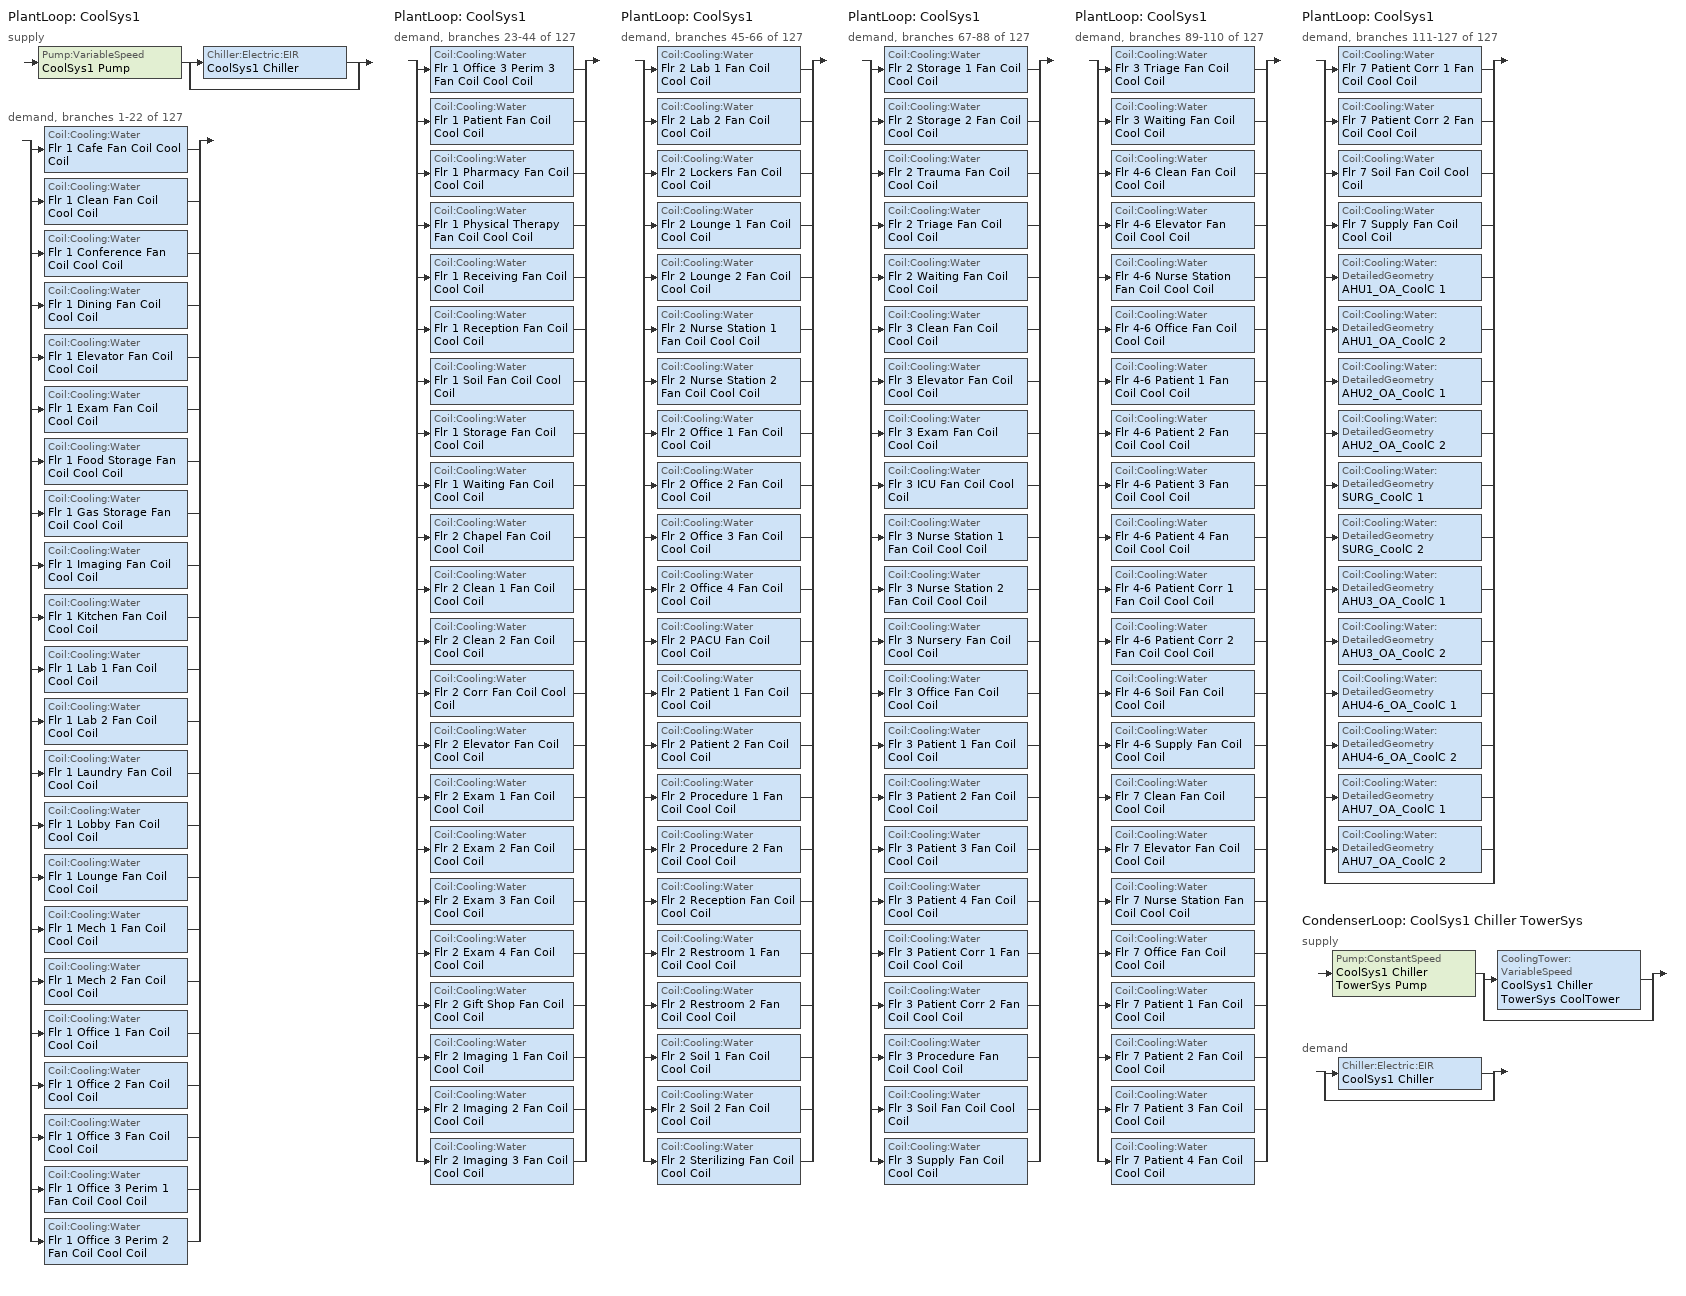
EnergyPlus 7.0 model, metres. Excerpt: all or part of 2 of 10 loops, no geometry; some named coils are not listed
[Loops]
PlantLoop 'CoolSys1'
 supply: Pump:VariableSpeed 'CoolSys1 Pump' > split
  | Chiller:Electric:EIR 'CoolSys1 Chiller'
  | bypass
 demand, branches 1-22 of 127: split
  | Coil:Cooling:Water 'Flr 1 Cafe Fan Coil Cool Coil'
  | Coil:Cooling:Water 'Flr 1 Clean Fan Coil Cool Coil'
  | Coil:Cooling:Water 'Flr 1 Conference Fan Coil Cool Coil'
  | Coil:Cooling:Water 'Flr 1 Dining Fan Coil Cool Coil'
  | Coil:Cooling:Water 'Flr 1 Elevator Fan Coil Cool Coil'
  | Coil:Cooling:Water 'Flr 1 Exam Fan Coil Cool Coil'
  | Coil:Cooling:Water 'Flr 1 Food Storage Fan Coil Cool Coil'
  | Coil:Cooling:Water 'Flr 1 Gas Storage Fan Coil Cool Coil'
  | Coil:Cooling:Water 'Flr 1 Imaging Fan Coil Cool Coil'
  | Coil:Cooling:Water 'Flr 1 Kitchen Fan Coil Cool Coil'
  | Coil:Cooling:Water 'Flr 1 Lab 1 Fan Coil Cool Coil'
  | Coil:Cooling:Water 'Flr 1 Lab 2 Fan Coil Cool Coil'
  | Coil:Cooling:Water 'Flr 1 Laundry Fan Coil Cool Coil'
  | Coil:Cooling:Water 'Flr 1 Lobby Fan Coil Cool Coil'
  | Coil:Cooling:Water 'Flr 1 Lounge Fan Coil Cool Coil'
  | Coil:Cooling:Water 'Flr 1 Mech 1 Fan Coil Cool Coil'
  | Coil:Cooling:Water 'Flr 1 Mech 2 Fan Coil Cool Coil'
  | Coil:Cooling:Water 'Flr 1 Office 1 Fan Coil Cool Coil'
  | Coil:Cooling:Water 'Flr 1 Office 2 Fan Coil Cool Coil'
  | Coil:Cooling:Water 'Flr 1 Office 3 Fan Coil Cool Coil'
  | Coil:Cooling:Water 'Flr 1 Office 3 Perim 1 Fan Coil Cool Coil'
  | Coil:Cooling:Water 'Flr 1 Office 3 Perim 2 Fan Coil Cool Coil'
PlantLoop 'CoolSys1'
 demand, branches 23-44 of 127: split
  | Coil:Cooling:Water 'Flr 1 Office 3 Perim 3 Fan Coil Cool Coil'
  | Coil:Cooling:Water 'Flr 1 Patient Fan Coil Cool Coil'
  | Coil:Cooling:Water 'Flr 1 Pharmacy Fan Coil Cool Coil'
  | Coil:Cooling:Water 'Flr 1 Physical Therapy Fan Coil Cool Coil'
  | Coil:Cooling:Water 'Flr 1 Receiving Fan Coil Cool Coil'
  | Coil:Cooling:Water 'Flr 1 Reception Fan Coil Cool Coil'
  | Coil:Cooling:Water 'Flr 1 Soil Fan Coil Cool Coil'
  | Coil:Cooling:Water 'Flr 1 Storage Fan Coil Cool Coil'
  | Coil:Cooling:Water 'Flr 1 Waiting Fan Coil Cool Coil'
  | Coil:Cooling:Water 'Flr 2 Chapel Fan Coil Cool Coil'
  | Coil:Cooling:Water 'Flr 2 Clean 1 Fan Coil Cool Coil'
  | Coil:Cooling:Water 'Flr 2 Clean 2 Fan Coil Cool Coil'
  | Coil:Cooling:Water 'Flr 2 Corr Fan Coil Cool Coil'
  | Coil:Cooling:Water 'Flr 2 Elevator Fan Coil Cool Coil'
  | Coil:Cooling:Water 'Flr 2 Exam 1 Fan Coil Cool Coil'
  | Coil:Cooling:Water 'Flr 2 Exam 2 Fan Coil Cool Coil'
  | Coil:Cooling:Water 'Flr 2 Exam 3 Fan Coil Cool Coil'
  | Coil:Cooling:Water 'Flr 2 Exam 4 Fan Coil Cool Coil'
  | Coil:Cooling:Water 'Flr 2 Gift Shop Fan Coil Cool Coil'
  | Coil:Cooling:Water 'Flr 2 Imaging 1 Fan Coil Cool Coil'
  | Coil:Cooling:Water 'Flr 2 Imaging 2 Fan Coil Cool Coil'
  | Coil:Cooling:Water 'Flr 2 Imaging 3 Fan Coil Cool Coil'
PlantLoop 'CoolSys1'
 demand, branches 45-66 of 127: split
  | Coil:Cooling:Water 'Flr 2 Lab 1 Fan Coil Cool Coil'
  | Coil:Cooling:Water 'Flr 2 Lab 2 Fan Coil Cool Coil'
  | Coil:Cooling:Water 'Flr 2 Lockers Fan Coil Cool Coil'
  | Coil:Cooling:Water 'Flr 2 Lounge 1 Fan Coil Cool Coil'
  | Coil:Cooling:Water 'Flr 2 Lounge 2 Fan Coil Cool Coil'
  | Coil:Cooling:Water 'Flr 2 Nurse Station 1 Fan Coil Cool Coil'
  | Coil:Cooling:Water 'Flr 2 Nurse Station 2 Fan Coil Cool Coil'
  | Coil:Cooling:Water 'Flr 2 Office 1 Fan Coil Cool Coil'
  | Coil:Cooling:Water 'Flr 2 Office 2 Fan Coil Cool Coil'
  | Coil:Cooling:Water 'Flr 2 Office 3 Fan Coil Cool Coil'
  | Coil:Cooling:Water 'Flr 2 Office 4 Fan Coil Cool Coil'
  | Coil:Cooling:Water 'Flr 2 PACU Fan Coil Cool Coil'
  | Coil:Cooling:Water 'Flr 2 Patient 1 Fan Coil Cool Coil'
  | Coil:Cooling:Water 'Flr 2 Patient 2 Fan Coil Cool Coil'
  | Coil:Cooling:Water 'Flr 2 Procedure 1 Fan Coil Cool Coil'
  | Coil:Cooling:Water 'Flr 2 Procedure 2 Fan Coil Cool Coil'
  | Coil:Cooling:Water 'Flr 2 Reception Fan Coil Cool Coil'
  | Coil:Cooling:Water 'Flr 2 Restroom 1 Fan Coil Cool Coil'
  | Coil:Cooling:Water 'Flr 2 Restroom 2 Fan Coil Cool Coil'
  | Coil:Cooling:Water 'Flr 2 Soil 1 Fan Coil Cool Coil'
  | Coil:Cooling:Water 'Flr 2 Soil 2 Fan Coil Cool Coil'
  | Coil:Cooling:Water 'Flr 2 Sterilizing Fan Coil Cool Coil'
PlantLoop 'CoolSys1'
 demand, branches 67-88 of 127: split
  | Coil:Cooling:Water 'Flr 2 Storage 1 Fan Coil Cool Coil'
  | Coil:Cooling:Water 'Flr 2 Storage 2 Fan Coil Cool Coil'
  | Coil:Cooling:Water 'Flr 2 Trauma Fan Coil Cool Coil'
  | Coil:Cooling:Water 'Flr 2 Triage Fan Coil Cool Coil'
  | Coil:Cooling:Water 'Flr 2 Waiting Fan Coil Cool Coil'
  | Coil:Cooling:Water 'Flr 3 Clean Fan Coil Cool Coil'
  | Coil:Cooling:Water 'Flr 3 Elevator Fan Coil Cool Coil'
  | Coil:Cooling:Water 'Flr 3 Exam Fan Coil Cool Coil'
  | Coil:Cooling:Water 'Flr 3 ICU Fan Coil Cool Coil'
  | Coil:Cooling:Water 'Flr 3 Nurse Station 1 Fan Coil Cool Coil'
  | Coil:Cooling:Water 'Flr 3 Nurse Station 2 Fan Coil Cool Coil'
  | Coil:Cooling:Water 'Flr 3 Nursery Fan Coil Cool Coil'
  | Coil:Cooling:Water 'Flr 3 Office Fan Coil Cool Coil'
  | Coil:Cooling:Water 'Flr 3 Patient 1 Fan Coil Cool Coil'
  | Coil:Cooling:Water 'Flr 3 Patient 2 Fan Coil Cool Coil'
  | Coil:Cooling:Water 'Flr 3 Patient 3 Fan Coil Cool Coil'
  | Coil:Cooling:Water 'Flr 3 Patient 4 Fan Coil Cool Coil'
  | Coil:Cooling:Water 'Flr 3 Patient Corr 1 Fan Coil Cool Coil'
  | Coil:Cooling:Water 'Flr 3 Patient Corr 2 Fan Coil Cool Coil'
  | Coil:Cooling:Water 'Flr 3 Procedure Fan Coil Cool Coil'
  | Coil:Cooling:Water 'Flr 3 Soil Fan Coil Cool Coil'
  | Coil:Cooling:Water 'Flr 3 Supply Fan Coil Cool Coil'
PlantLoop 'CoolSys1'
 demand, branches 89-110 of 127: split
  | Coil:Cooling:Water 'Flr 3 Triage Fan Coil Cool Coil'
  | Coil:Cooling:Water 'Flr 3 Waiting Fan Coil Cool Coil'
  | Coil:Cooling:Water 'Flr 4-6 Clean Fan Coil Cool Coil'
  | Coil:Cooling:Water 'Flr 4-6 Elevator Fan Coil Cool Coil'
  | Coil:Cooling:Water 'Flr 4-6 Nurse Station Fan Coil Cool Coil'
  | Coil:Cooling:Water 'Flr 4-6 Office Fan Coil Cool Coil'
  | Coil:Cooling:Water 'Flr 4-6 Patient 1 Fan Coil Cool Coil'
  | Coil:Cooling:Water 'Flr 4-6 Patient 2 Fan Coil Cool Coil'
  | Coil:Cooling:Water 'Flr 4-6 Patient 3 Fan Coil Cool Coil'
  | Coil:Cooling:Water 'Flr 4-6 Patient 4 Fan Coil Cool Coil'
  | Coil:Cooling:Water 'Flr 4-6 Patient Corr 1 Fan Coil Cool Coil'
  | Coil:Cooling:Water 'Flr 4-6 Patient Corr 2 Fan Coil Cool Coil'
  | Coil:Cooling:Water 'Flr 4-6 Soil Fan Coil Cool Coil'
  | Coil:Cooling:Water 'Flr 4-6 Supply Fan Coil Cool Coil'
  | Coil:Cooling:Water 'Flr 7 Clean Fan Coil Cool Coil'
  | Coil:Cooling:Water 'Flr 7 Elevator Fan Coil Cool Coil'
  | Coil:Cooling:Water 'Flr 7 Nurse Station Fan Coil Cool Coil'
  | Coil:Cooling:Water 'Flr 7 Office Fan Coil Cool Coil'
  | Coil:Cooling:Water 'Flr 7 Patient 1 Fan Coil Cool Coil'
  | Coil:Cooling:Water 'Flr 7 Patient 2 Fan Coil Cool Coil'
  | Coil:Cooling:Water 'Flr 7 Patient 3 Fan Coil Cool Coil'
  | Coil:Cooling:Water 'Flr 7 Patient 4 Fan Coil Cool Coil'
PlantLoop 'CoolSys1'
 demand, branches 111-127 of 127: split
  | Coil:Cooling:Water 'Flr 7 Patient Corr 1 Fan Coil Cool Coil'
  | Coil:Cooling:Water 'Flr 7 Patient Corr 2 Fan Coil Cool Coil'
  | Coil:Cooling:Water 'Flr 7 Soil Fan Coil Cool Coil'
  | Coil:Cooling:Water 'Flr 7 Supply Fan Coil Cool Coil'
  | Coil:Cooling:Water:DetailedGeometry 'AHU1_OA_CoolC 1'
  | Coil:Cooling:Water:DetailedGeometry 'AHU1_OA_CoolC 2'
  | Coil:Cooling:Water:DetailedGeometry 'AHU2_OA_CoolC 1'
  | Coil:Cooling:Water:DetailedGeometry 'AHU2_OA_CoolC 2'
  | Coil:Cooling:Water:DetailedGeometry 'SURG_CoolC 1'
  | Coil:Cooling:Water:DetailedGeometry 'SURG_CoolC 2'
  | Coil:Cooling:Water:DetailedGeometry 'AHU3_OA_CoolC 1'
  | Coil:Cooling:Water:DetailedGeometry 'AHU3_OA_CoolC 2'
  | Coil:Cooling:Water:DetailedGeometry 'AHU4-6_OA_CoolC 1'
  | Coil:Cooling:Water:DetailedGeometry 'AHU4-6_OA_CoolC 2'
  | Coil:Cooling:Water:DetailedGeometry 'AHU7_OA_CoolC 1'
  | Coil:Cooling:Water:DetailedGeometry 'AHU7_OA_CoolC 2'
  | bypass
CondenserLoop 'CoolSys1 Chiller TowerSys'
 supply: Pump:ConstantSpeed 'CoolSys1 Chiller TowerSys Pump' > split
  | CoolingTower:VariableSpeed 'CoolSys1 Chiller TowerSys CoolTower'
  | bypass
 demand: split
  | Chiller:Electric:EIR 'CoolSys1 Chiller'
  | bypass
[Fan:OnOff] Availability Schedule=ALWAYS_ON; Fan Efficiency=0.55; Pressure Rise=74; Maximum Flow Rate=AUTOSIZE; Motor Efficiency=0.9; Motor In Airstream Fraction=1
Flr 1 Cafe Fan Coil Fan; Flr 1 Clean Fan Coil Fan; Flr 1 Conference Fan Coil Fan; Flr 1 Dining Fan Coil Fan; Flr 1 Elevator Fan Coil Fan; Flr 1 Exam Fan Coil Fan; Flr 1 Food Storage Fan Coil Fan; Flr 1 Gas Storage Fan Coil Fan; Flr 1 Imaging Fan Coil Fan; Flr 1 Kitchen Fan Coil Fan; Flr 1 Lab 1 Fan Coil Fan; Flr 1 Lab 2 Fan Coil Fan; Flr 1 Laundry Fan Coil Fan; Flr 1 Lobby Fan Coil Fan; Flr 1 Lounge Fan Coil Fan; Flr 1 Mech 1 Fan Coil Fan; Flr 1 Mech 2 Fan Coil Fan; Flr 1 Office 1 Fan Coil Fan; Flr 1 Office 2 Fan Coil Fan; Flr 1 Office 3 Fan Coil Fan; Flr 1 Office 3 Perim 1 Fan Coil Fan; Flr 1 Office 3 Perim 2 Fan Coil Fan; Flr 1 Office 3 Perim 3 Fan Coil Fan; Flr 1 Patient Fan Coil Fan; Flr 1 Pharmacy Fan Coil Fan; Flr 1 Physical Therapy Fan Coil Fan; Flr 1 Receiving Fan Coil Fan; Flr 1 Reception Fan Coil Fan; Flr 1 Soil Fan Coil Fan; Flr 1 Storage Fan Coil Fan; Flr 1 Waiting Fan Coil Fan; Flr 2 Chapel Fan Coil Fan; Flr 2 Clean 1 Fan Coil Fan; Flr 2 Clean 2 Fan Coil Fan; Flr 2 Corr Fan Coil Fan; Flr 2 Elevator Fan Coil Fan; Flr 2 Exam 1 Fan Coil Fan; Flr 2 Exam 2 Fan Coil Fan; Flr 2 Exam 3 Fan Coil Fan; Flr 2 Exam 4 Fan Coil Fan; Flr 2 Gift Shop Fan Coil Fan; Flr 2 Imaging 1 Fan Coil Fan; Flr 2 Imaging 2 Fan Coil Fan; Flr 2 Imaging 3 Fan Coil Fan; Flr 2 Lab 1 Fan Coil Fan; Flr 2 Lab 2 Fan Coil Fan; Flr 2 Lockers Fan Coil Fan; Flr 2 Lounge 1 Fan Coil Fan; Flr 2 Lounge 2 Fan Coil Fan; Flr 2 Nurse Station 1 Fan Coil Fan; Flr 2 Nurse Station 2 Fan Coil Fan; Flr 2 Office 1 Fan Coil Fan; Flr 2 Office 2 Fan Coil Fan; Flr 2 Office 3 Fan Coil Fan; Flr 2 Office 4 Fan Coil Fan; Flr 2 PACU Fan Coil Fan; Flr 2 Patient 1 Fan Coil Fan; Flr 2 Patient 2 Fan Coil Fan; Flr 2 Procedure 1 Fan Coil Fan; Flr 2 Procedure 2 Fan Coil Fan; Flr 2 Reception Fan Coil Fan; Flr 2 Restroom 1 Fan Coil Fan; Flr 2 Restroom 2 Fan Coil Fan; Flr 2 Soil 1 Fan Coil Fan; Flr 2 Soil 2 Fan Coil Fan; Flr 2 Sterilizing Fan Coil Fan; Flr 2 Storage 1 Fan Coil Fan; Flr 2 Storage 2 Fan Coil Fan; Flr 2 Trauma Fan Coil Fan; Flr 2 Triage Fan Coil Fan; Flr 2 Waiting Fan Coil Fan; Flr 3 Clean Fan Coil Fan; Flr 3 Elevator Fan Coil Fan; Flr 3 Exam Fan Coil Fan; Flr 3 ICU Fan Coil Fan; Flr 3 Nurse Station 1 Fan Coil Fan; Flr 3 Nurse Station 2 Fan Coil Fan; Flr 3 Nursery Fan Coil Fan; Flr 3 Office Fan Coil Fan; Flr 3 Patient 1 Fan Coil Fan; Flr 3 Patient 2 Fan Coil Fan; Flr 3 Patient 3 Fan Coil Fan; Flr 3 Patient 4 Fan Coil Fan; Flr 3 Patient Corr 1 Fan Coil Fan; Flr 3 Patient Corr 2 Fan Coil Fan; Flr 3 Procedure Fan Coil Fan; Flr 3 Soil Fan Coil Fan; Flr 3 Supply Fan Coil Fan; Flr 3 Triage Fan Coil Fan; Flr 3 Waiting Fan Coil Fan; Flr 4-6 Clean Fan Coil Fan; Flr 4-6 Elevator Fan Coil Fan; Flr 4-6 Nurse Station Fan Coil Fan; Flr 4-6 Office Fan Coil Fan; Flr 4-6 Patient 1 Fan Coil Fan; Flr 4-6 Patient 2 Fan Coil Fan; Flr 4-6 Patient 3 Fan Coil Fan; Flr 4-6 Patient 4 Fan Coil Fan; Flr 4-6 Patient Corr 1 Fan Coil Fan; Flr 4-6 Patient Corr 2 Fan Coil Fan; Flr 4-6 Soil Fan Coil Fan; Flr 4-6 Supply Fan Coil Fan; Flr 7 Clean Fan Coil Fan; Flr 7 Elevator Fan Coil Fan; Flr 7 Nurse Station Fan Coil Fan; Flr 7 Office Fan Coil Fan; Flr 7 Patient 1 Fan Coil Fan; Flr 7 Patient 2 Fan Coil Fan; Flr 7 Patient 3 Fan Coil Fan; Flr 7 Patient 4 Fan Coil Fan; Flr 7 Patient Corr 1 Fan Coil Fan; Flr 7 Patient Corr 2 Fan Coil Fan; Flr 7 Soil Fan Coil Fan; Flr 7 Supply Fan Coil Fan
[Coil:Cooling:Water] Availability Schedule=ALWAYS_ON; Design Water Flow Rate {m3/s}=AUTOSIZE; Design Air Flow Rate {m3/s}=AUTOSIZE; Design Inlet Water Temperature {C}=AUTOSIZE; Design Inlet Air Temperature {C}=AUTOSIZE; Design Outlet Air Temperature {C}=AUTOSIZE; Design Inlet Humidity Ratio {kg-H2O/kg-air}=AUTOSIZE; Design Outlet Humidity Ratio {kg-H2O/kg-air}=AUTOSIZE; Type of Analysise {*******}=SimpleAnalysis; Heat Exchanger Configuration {*********}=CrossFlow
Flr 1 Cafe Fan Coil Cool Coil; Flr 1 Clean Fan Coil Cool Coil; Flr 1 Conference Fan Coil Cool Coil; Flr 1 Dining Fan Coil Cool Coil; Flr 1 Elevator Fan Coil Cool Coil; Flr 1 Exam Fan Coil Cool Coil; Flr 1 Food Storage Fan Coil Cool Coil; Flr 1 Gas Storage Fan Coil Cool Coil; Flr 1 Imaging Fan Coil Cool Coil; Flr 1 Kitchen Fan Coil Cool Coil; Flr 1 Lab 1 Fan Coil Cool Coil; Flr 1 Lab 2 Fan Coil Cool Coil; Flr 1 Laundry Fan Coil Cool Coil; Flr 1 Lobby Fan Coil Cool Coil; Flr 1 Lounge Fan Coil Cool Coil; Flr 1 Mech 1 Fan Coil Cool Coil; Flr 1 Mech 2 Fan Coil Cool Coil; Flr 1 Office 1 Fan Coil Cool Coil; Flr 1 Office 2 Fan Coil Cool Coil; Flr 1 Office 3 Fan Coil Cool Coil; Flr 1 Office 3 Perim 1 Fan Coil Cool Coil; Flr 1 Office 3 Perim 2 Fan Coil Cool Coil; Flr 1 Office 3 Perim 3 Fan Coil Cool Coil; Flr 1 Patient Fan Coil Cool Coil; Flr 1 Pharmacy Fan Coil Cool Coil; Flr 1 Physical Therapy Fan Coil Cool Coil; Flr 1 Receiving Fan Coil Cool Coil; Flr 1 Reception Fan Coil Cool Coil; Flr 1 Soil Fan Coil Cool Coil; Flr 1 Storage Fan Coil Cool Coil; Flr 1 Waiting Fan Coil Cool Coil; Flr 2 Chapel Fan Coil Cool Coil; Flr 2 Clean 1 Fan Coil Cool Coil; Flr 2 Clean 2 Fan Coil Cool Coil; Flr 2 Corr Fan Coil Cool Coil; Flr 2 Elevator Fan Coil Cool Coil; Flr 2 Exam 1 Fan Coil Cool Coil; Flr 2 Exam 2 Fan Coil Cool Coil; Flr 2 Exam 3 Fan Coil Cool Coil; Flr 2 Exam 4 Fan Coil Cool Coil; Flr 2 Gift Shop Fan Coil Cool Coil; Flr 2 Imaging 1 Fan Coil Cool Coil; Flr 2 Imaging 2 Fan Coil Cool Coil; Flr 2 Imaging 3 Fan Coil Cool Coil; Flr 2 Lab 1 Fan Coil Cool Coil; Flr 2 Lab 2 Fan Coil Cool Coil; Flr 2 Lockers Fan Coil Cool Coil; Flr 2 Lounge 1 Fan Coil Cool Coil; Flr 2 Lounge 2 Fan Coil Cool Coil; Flr 2 Nurse Station 1 Fan Coil Cool Coil; Flr 2 Nurse Station 2 Fan Coil Cool Coil; Flr 2 Office 1 Fan Coil Cool Coil; Flr 2 Office 2 Fan Coil Cool Coil; Flr 2 Office 3 Fan Coil Cool Coil; Flr 2 Office 4 Fan Coil Cool Coil; Flr 2 PACU Fan Coil Cool Coil; Flr 2 Patient 1 Fan Coil Cool Coil; Flr 2 Patient 2 Fan Coil Cool Coil; Flr 2 Procedure 1 Fan Coil Cool Coil; Flr 2 Procedure 2 Fan Coil Cool Coil; Flr 2 Reception Fan Coil Cool Coil; Flr 2 Restroom 1 Fan Coil Cool Coil; Flr 2 Restroom 2 Fan Coil Cool Coil; Flr 2 Soil 1 Fan Coil Cool Coil; Flr 2 Soil 2 Fan Coil Cool Coil; Flr 2 Sterilizing Fan Coil Cool Coil; Flr 2 Storage 1 Fan Coil Cool Coil; Flr 2 Storage 2 Fan Coil Cool Coil; Flr 2 Trauma Fan Coil Cool Coil; Flr 2 Triage Fan Coil Cool Coil; Flr 2 Waiting Fan Coil Cool Coil; Flr 3 Clean Fan Coil Cool Coil; Flr 3 Elevator Fan Coil Cool Coil; Flr 3 Exam Fan Coil Cool Coil; Flr 3 ICU Fan Coil Cool Coil; Flr 3 Nurse Station 1 Fan Coil Cool Coil; Flr 3 Nurse Station 2 Fan Coil Cool Coil; Flr 3 Nursery Fan Coil Cool Coil; Flr 3 Office Fan Coil Cool Coil; Flr 3 Patient 1 Fan Coil Cool Coil; Flr 3 Patient 2 Fan Coil Cool Coil; Flr 3 Patient 3 Fan Coil Cool Coil; Flr 3 Patient 4 Fan Coil Cool Coil; Flr 3 Patient Corr 1 Fan Coil Cool Coil; Flr 3 Patient Corr 2 Fan Coil Cool Coil; Flr 3 Procedure Fan Coil Cool Coil; Flr 3 Soil Fan Coil Cool Coil; Flr 3 Supply Fan Coil Cool Coil; Flr 3 Triage Fan Coil Cool Coil; Flr 3 Waiting Fan Coil Cool Coil; Flr 4-6 Clean Fan Coil Cool Coil; Flr 4-6 Elevator Fan Coil Cool Coil; Flr 4-6 Nurse Station Fan Coil Cool Coil; Flr 4-6 Office Fan Coil Cool Coil; Flr 4-6 Patient 1 Fan Coil Cool Coil; Flr 4-6 Patient 2 Fan Coil Cool Coil; Flr 4-6 Patient 3 Fan Coil Cool Coil; Flr 4-6 Patient 4 Fan Coil Cool Coil; Flr 4-6 Patient Corr 1 Fan Coil Cool Coil; Flr 4-6 Patient Corr 2 Fan Coil Cool Coil; Flr 4-6 Soil Fan Coil Cool Coil; Flr 4-6 Supply Fan Coil Cool Coil; Flr 7 Clean Fan Coil Cool Coil; Flr 7 Elevator Fan Coil Cool Coil; Flr 7 Nurse Station Fan Coil Cool Coil; Flr 7 Office Fan Coil Cool Coil; Flr 7 Patient 1 Fan Coil Cool Coil; Flr 7 Patient 2 Fan Coil Cool Coil; Flr 7 Patient 3 Fan Coil Cool Coil; Flr 7 Patient 4 Fan Coil Cool Coil; Flr 7 Patient Corr 1 Fan Coil Cool Coil; Flr 7 Patient Corr 2 Fan Coil Cool Coil; Flr 7 Soil Fan Coil Cool Coil; Flr 7 Supply Fan Coil Cool Coil
[SetpointManager:Scheduled] Schedule=CW-Loop-Temp-Schedule
Name | Control Variable {TEMP} | Setpoint Node | Control Variable {Temperature | Others} | Setpoint Node or NodeList
CoolSys1 Loop Setpoint Manager | Temperature | CoolSys1 Supply Outlet Node
CoolSys1 Chiller Setpoint Manager |  |  | Temperature | CoolSys1 Supply Equipment Outlet Node
[PlantLoop]
CoolSys1: Fluid Type {WATER}=Water; Loop Equipment Operation Scheme=CoolSys1 Loop Operation Scheme List; Maximum Loop Temperature {C}=98; Minimum Loop Temperature {C}=1; Maximum Loop Flow Rate {m3/s}=AUTOSIZE; Minimum Loop Flow Rate {m3/s}=0; Loop Volume {m3}=AUTOSIZE; Load Distribution Scheme {OPTIMAL | SEQUENTIAL}=Optimal
[Sizing:Plant]
Name | Loop Type {COOLING | HEATING} | Design Loop Exit Temperature {C} | Design Loop Temperature Difference {C} | Loop Type {COOLING | HEATING | CONDENSER}
CoolSys1 | Cooling | 6.67 | 6.67
CoolSys1 Chiller TowerSys |  | 29.4 | 5.6 | CONDENSER
[PlantEquipmentOperationSchemes]
CoolSys1 Loop Operation Scheme List: Control Scheme 1 Object Type {*******}=PlantEquipmentOperation:CoolingLoad; Control Scheme 1=CoolSys1 Operation Scheme; Control Scheme 1 Schedule=PlantOnSched
[PlantEquipmentList]
CoolSys1 Equipment List: CoolSys1 Chiller
[Pump:ConstantSpeed]
CoolSys1 Chiller TowerSys Pump: Rated Flow Rate {m3/s}=AUTOSIZE; Rated Pump Head {Pa} [179352 Pa = 60 ft]=119563; Rated Power Consumption {W}=AUTOSIZE; Motor Efficiency=0.8; Fraction of Motor Inefficiencies to Fluid Stream=0; Pump Control Type {Continuous | Intermittent}=Intermittent
[Pump:VariableSpeed]
CoolSys1 Pump: Rated Flow Rate {m3/s}=AUTOSIZE; Rated Pump Head {Pa} [179352 Pa = 60 ft]=149453; Rated Power Consumption {W}=AUTOSIZE; Motor Efficiency=0.8; Fraction of Motor Inefficiencies to Fluid Stream=0; Coefficient 1 of the Part Load Performance Curve=0; Coefficient 2 of the Part Load Performance Curve=1; Coefficient 3 of the Part Load Performance Curve=0; Coefficient 4 of the Part Load Performance Curve=0; Minimum Flow Rate {m3/s}=0; Pump Control Type {Continuous | Intermittent}=Intermittent
[PlantEquipmentOperation:CoolingLoad] Load Range 1 Lower Limit {W}=0
Name | Load Range 1 Upper Limit {W} | Priority Control 1 Equipment List
CoolSys1 Operation Scheme | 100000000000000 | CoolSys1 Equipment List
CoolSys1 Chiller TowerSys Operation Scheme | 1000000000000 | CoolSys1 Chiller TowerSys Equipment List
[Chiller:Electric:EIR]
CoolSys1 Chiller: Reference Capacity {W}=AUTOSIZE; Reference COP { }=6.5; Reference Leaving Chilled Water Temperature {C}=6.67; Reference Entering Condenser Fluid Temperature {C}=29.4; Reference Chilled Water Flow Rate {m3/s}=AUTOSIZE; Reference Condenser Water Flow Rate {m3/s}=AUTOSIZE; Cooling Capacity Function of Temperature Curve=CoolSys1 Chiller ClgCapFuncTempCurve; Electric Input to Cooling Output Ratio Function of Temperature Curve=CoolSys1 Chiller EirFuncTempCurve; Electric Input to Cooling Output Ratio Function of Part Load Ratio Curve=CoolSys1 Chiller EirFuncPlrCurve; Minimum Part Load Ratio=0.15; Maximum Part Load Ratio=1; Optimum Part Load Ratio=1; Minimum Unloading Ratio=0.25; Condenser Type=WaterCooled; Condenser Fan Power Ratio {W/W}=0; Leaving Chilled Water Lower Temperature Limit {C}=2; Chiller Flow Mode=VariableFlow; Design Heat Recovery Water Flow Rate {m3/s}=0; Sizing Factor=1
[CondenserLoop]
CoolSys1 Chiller TowerSys: Fluid Type {WATER}=Water; Loop Equipment Operation Scheme=CoolSys1 Chiller TowerSys Loop Operation Scheme List; Maximum Loop Temperature {C}=80; Minimum Loop Temperature {C}=5; Maximum Loop Flow Rate {m3/s}=AUTOSIZE; Minimum Loop Flow Rate {m3/s}=0; Loop Volume {m3}=AUTOSIZE; Load Distribution Scheme {OPTIMAL | SEQUENTIAL}=Sequential
[SetpointManager:FollowOutdoorAirTemperature]
CoolSys1 Chiller TowerSys Condenser Control: Control Variable { Temperature | Others }=Temperature; Reference Temperature Type=OutdoorAirWetBulb; Offset Temperature Difference=0; Maximum Setpoint Temperature=80; Minimum Setpoint Temperature=5; Setpoint Node or NodeList=CoolSys1 Chiller TowerSys Supply Outlet Node
[CondenserEquipmentOperationSchemes]
CoolSys1 Chiller TowerSys Loop Operation Scheme List: Control Scheme 1 Object Type {*******}=PlantEquipmentOperation:CoolingLoad; Control Scheme 1=CoolSys1 Chiller TowerSys Operation Scheme; Control Scheme 1 Schedule=PlantOnSched
[CondenserEquipmentList]
CoolSys1 Chiller TowerSys Equipment List: CoolSys1 Chiller TowerSys CoolTower
[CoolingTower:VariableSpeed]
CoolSys1 Chiller TowerSys CoolTower: Tower Model Type=CoolToolsCrossFlow; Design Inlet Air Wet-Bulb Temperature {C}=25.5556; Design Approach Temperature {C}=3.8889; Design Range Temperature {C}=5.5556; Design Water Flow Rate {m3/s}=AUTOSIZE; Design Air Flow Rate {m3/s}=AUTOSIZE; Design Fan Power {W}=AUTOSIZE; Fan Power Ratio Function of Air Flow Rate Ratio Curve=CoolSys1 Chiller TowerSys CoolTowerFanRatioCurve; Minimum Air Flow Ratio=0.2; Fraction of Tower Capacity in Free Convection Regime=0.125; Basin Heater Capacity {W/K}=0; Basin Heater Setpoint Temperature {C}=2; Evaporation Loss Mode {LossFactor | SaturatedExit}=SaturatedExit; Evaporation Loss Factor=0.2; Drift Loss Percent=0.008; Blowdown Calculation Mode {ConcentrationRatio | ScheduledRate}=ConcentrationRatio; Blowdown Concentration Ratio=3; Number of Cells=1; Cell Control {MinimalCell | MaximalCell}=MinimalCell; Cell Minimum Water Flow Rate Fraction=0.33; Cell Maximum Water Flow Rate Fraction=2.5; Sizing Factor=1
[Schedule:Compact]
Always_On: Fraction, Through: 12/31, For: AllDays, Until: 24:00, 1
PlantOnSched: On/Off, Through: 12/31, For: AllDays, Until: 24:00, 1
CW-Loop-Temp-Schedule: Temperature, Through: 12/31, For: AllDays, Until: 24:00, 6.7
[Curve:Cubic]
CoolSys1 Chiller TowerSys CoolTowerFanRatioCurve: Coefficient 1 {x^0}=-0.0093; Coefficient 2 {x^1}=0.0512; Coefficient 3 {x^2}=-0.0838; Coefficient 4 {x^3}=1.0419; Minimum Value of x=0.15; Maximum Value of x=1
[Curve:Biquadratic] Minimum Value of x=0; Maximum Value of x=20; Minimum Value of y=0; Maximum Value of y=50
Name | Coefficient1 Const | Coefficient2 x | Coefficient3 x**2 | Coefficient4 y | Coefficient5 y**2 | Coefficient6 x*y
CoolSys1 Chiller ClgCapFuncTempCurve | 1.07E+00 | 4.29E-02 | 4.17E-04 | -0.0081 | -4.02e-05 | -0.000386
CoolSys1 Chiller EirFuncTempCurve | 4.68E-01 | -0.0138 | 6.98E-04 | 1.09E-02 | 4.62E-04 | -0.000682
[Curve:Quadratic]
CoolSys1 Chiller EirFuncPlrCurve: Coefficient1 Const=1.41E-01; Coefficient2 x=6.55E-01; Coefficient3 x**2=2.03E-01; Minimum Value of x=0; Maximum Value of x=1.2
